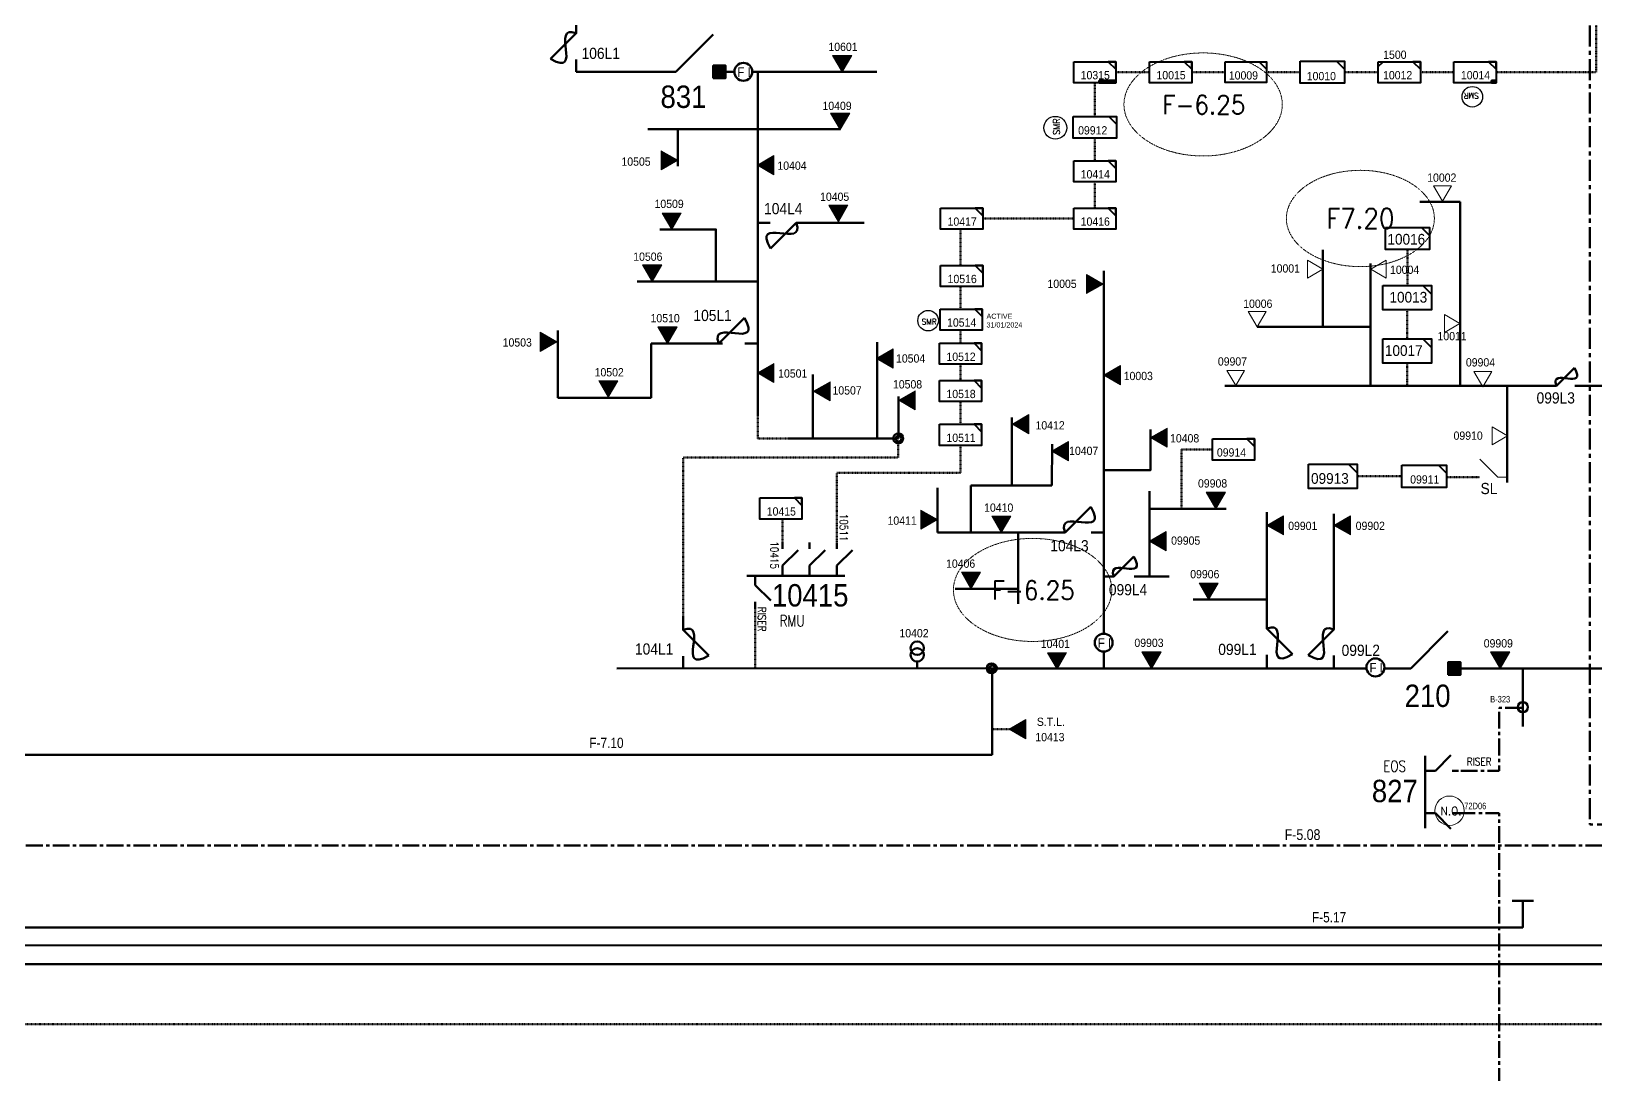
# Model space of a CAD drawing. Header units: metres. Extents: x 65984 to 144644, y -19036 to 23726.
# Drawn here: x 121924 to 122623, y 20076 to 20542 of the extents above; entities that cross this region are included whole.
import ezdxf
from ezdxf.enums import TextEntityAlignment as Align

# ---------------------------------------------------------------- set-up
doc = ezdxf.new("R2010")
doc.units = ezdxf.units.M
doc.header["$MEASUREMENT"] = 0
doc.linetypes.add('( Center )', pattern=[2, 1.25, -0.25, 0.25, -0.25])
doc.linetypes.add('DGN Style 3', pattern=[0.013877, 0, -0.013877])
doc.layers.get('0').update_dxf_attribs({"color": 95, "lineweight": 40})
for name, color, linetype, lineweight in [('ABS', 7, 'Continuous', 40), ('ABS NUMBER', 112, 'Continuous', 30), ('CONTRACTOR NAME', 95, 'Continuous', 40), ('d_eos', 111, 'Continuous', 40), ('d_eos no', 121, 'Continuous', 40), ('d_fco', 5, 'Continuous', 40), ('d_fco text', 95, 'Continuous', 40), ('d_oh branch', 94, 'Continuous', 40), ('d_switch', 95, 'Continuous', 40), ('d_tf', 1, 'Continuous', 40), ('d_tf no', 6, 'Continuous', 40), ('d_tf_200', 1, 'Continuous', 40), ('d_ug cable', 95, 'Continuous', 40), ('d_unit sub', 7, 'Continuous', 40), ('EARTH FAULT INDICATOR', 95, 'Continuous', 40), ('FDR  1  08', 13, 'Continuous', 106), ('FDR  1  16', 234, 'Continuous', 40), ('FDR  5  17', 151, 'Continuous', 106), ('fedr no', 95, 'Continuous', 40), ('Level 37', 7, 'Continuous', 0), ('O H MAIN FEEDER', 4, 'Continuous', 100), ('SW N O', 114, 'Continuous', 30)]:
    doc.layers.add(name, color=color, linetype=linetype, lineweight=lineweight)
doc.styles.add('NASKHF', font='naskhf.shx', dxfattribs={"height": 8})
doc.styles.add('Style-Andalus', font='andlso.ttf')
doc.styles.add('Style-Arial', font='arial.ttf')
doc.styles.add('Style-msdefault', font='msdefault.shx')
doc.styles.add('Style-STANDARD', font='STANDARD.shx')

# ---------------------------------------------------------------- blocks, each defined once
blk = doc.blocks.new('TF_8')
at = {"color": 0, "linetype": 'ByBlock', "lineweight": -2}
blk.add_line((6.3, 4.95), (9.9, 1.35), dxfattribs=at)
blk.add_3dface([(-10.1, 4.95), (9.9, 4.95), (9.9, -5.05), (-10.1, -5.05)], dxfattribs=at)
blk = doc.blocks.new('TRANS_2_3')
at = {"color": 0, "linetype": 'ByBlock', "lineweight": -2, "ltscale": 500, "flags": 128}
blk.add_lwpolyline([(8668600, 4991700), (8668600, -5008300), (9500, -8300)], close=True, dxfattribs=at)
at = {"color": 0, "linetype": 'ByBlock', "lineweight": -2, "ltscale": 500}
blk.add_solid([(8668600, 4991700), (8668600, -5008300), (9500, -8300)], dxfattribs=at)
blk = doc.blocks.new('ABS2_1_1')
at = {"color": 0, "linetype": 'ByBlock', "lineweight": -2, "ltscale": 500}
for q in [(-29900, 43500), (0, 0)]:
    blk.add_line((0, 13600), q, dxfattribs=at)
at = {"color": 0, "linetype": 'ByBlock', "lineweight": -2, "ltscale": 500, "flags": 128}
for points in [[(5000, 43600), (-5000, 43600), (-5000, 53600), (5000, 53600)], [(3791, 49653), (3791, 49653), (3791, 49653)]]:
    blk.add_lwpolyline(points, close=True, dxfattribs=at)
at = {"color": 0, "linetype": 'ByBlock', "lineweight": -2, "ltscale": 500}
for points in [[(5000, 43600), (-5000, 43600), (5000, 53600), (-5000, 53600)], [(3791, 49653), (3791, 49653), (3791, 49653)]]:
    blk.add_solid(points, dxfattribs=at)
blk = doc.blocks.new('FUSE01_1')
at = {"color": 0, "linetype": 'ByBlock', "lineweight": -2, "ltscale": 500}
blk.add_line((0, -8575), (0, -11275), dxfattribs=at)
at = {"color": 0, "linetype": 'ByBlock', "lineweight": -2, "ltscale": 500, "flags": 128}
blk.add_lwpolyline([(0, 25), (0, -2875), (-5600, -8475)], dxfattribs=at)
at = {"color": 0, "linetype": 'ByBlock', "lineweight": -2, "ltscale": 500}
blk.add_open_spline([(-5600, -8475), (1700, -12675), (-5800, -675), (0, -2875)], degree=3, dxfattribs=at)
blk = doc.blocks.new('*U826')
at = {"layer": 'd_fco', "color": 57, "linetype": 'Continuous', "lineweight": 100, "true_color": 0x7d8a21}
blk.add_line((-4.6, 4.21), (-10.13, 4.21), dxfattribs=at)
at = {"layer": 'd_fco', "color": 57, "linetype": 'Continuous', "lineweight": 100, "true_color": 0x7d8a21, "flags": 128}
blk.add_lwpolyline([(13.02, 4.21), (7.07, 4.21), (-4.4, -7.26)], dxfattribs=at)
at = {"layer": 'd_fco', "color": 57, "linetype": 'Continuous', "lineweight": 100, "true_color": 0x7d8a21}
blk.add_open_spline([(-4.4, -7.26), (-13, 7.69), (11.58, -7.67), (7.07, 4.21)], degree=3, dxfattribs=at)
blk = doc.blocks.new('TRANS_2_1')
at = {"color": 0, "linetype": 'Continuous', "lineweight": 0, "ltscale": 500, "flags": 128}
blk.add_lwpolyline([(8668600, 4991700), (8668600, -5008300), (9500, -8300)], close=True, dxfattribs=at)
at = {"color": 0, "linetype": 'Continuous', "lineweight": 0, "ltscale": 500}
blk.add_solid([(8668600, 4991700), (8668600, -5008300), (9500, -8300)], dxfattribs=at)
blk = doc.blocks.new('TFU_1_3')
at = {"color": 0, "linetype": 'ByBlock', "lineweight": -2, "ltscale": 500}
blk.add_line((0, 5000), (0, 0), dxfattribs=at)
for centre in [(0, 15000), (0, 10000)]:
    blk.add_circle(centre, 5000, dxfattribs=at)
blk = doc.blocks.new('*U918')
at = {"layer": 'EARTH FAULT INDICATOR', "color": 251, "linetype": 'Continuous', "lineweight": 100}
blk.add_circle((0.02, 0.13), 4, dxfattribs=at)
at = {"layer": 'EARTH FAULT INDICATOR', "color": 251, "lineweight": 140, "style": 'Style-Andalus', "width": 0.9}
blk.add_text('F I', height=4.234, dxfattribs=at).set_placement((-2.61, 2.11), align=Align.TOP_LEFT)
blk = doc.blocks.new('*U1358')
at = {"layer": 'O H MAIN FEEDER', "color": 3, "lineweight": 13, "ltscale": 0.426762}
blk.add_circle((0, 0), 16.8, dxfattribs=at)
at = {"layer": 'O H MAIN FEEDER', "color": 3, "lineweight": 13, "style": 'Style-STANDARD'}
blk.add_text('N.O.', height=9.6, dxfattribs=at).set_placement((1.7, -0.2), align=Align.MIDDLE_CENTER)
blk = doc.blocks.new('*U1381')
at = {"layer": 'd_fco', "color": 21, "linetype": 'Continuous', "lineweight": 13}
blk.add_line((-4.02, 4.25), (-4.02, 8.12), dxfattribs=at)
at = {"layer": 'd_fco', "color": 21, "linetype": 'Continuous', "lineweight": 13, "flags": 128}
blk.add_lwpolyline([(-4.02, -8.09), (-4.02, -3.93), (4.01, 4.1)], dxfattribs=at)
blk = doc.blocks.new('TRA1_437')
at = {"layer": 'd_tf', "color": 57, "linetype": 'Continuous', "lineweight": 0, "ltscale": 0.000374116, "true_color": 0x7d8a21, "extrusion": (0, 0, -1), "flags": 128}
blk.add_lwpolyline([(-10, -17), (0, 0), (10, -17)], close=True, dxfattribs=at)
blk = doc.blocks.new('TRA1_436')
at = {"layer": 'd_tf', "color": 57, "linetype": 'Continuous', "lineweight": 0, "ltscale": 0.000374116, "true_color": 0x7d8a21, "xscale": 1.000046564039523, "yscale": 1.000046564039523, "zscale": 1.000046564039523, "rotation": 180}
blk.add_blockref('TRA1_437', (0, 0), dxfattribs=at)
blk = doc.blocks.new('*U2251')
at = {"layer": 'd_unit sub', "color": 251, "linetype": 'Continuous', "lineweight": 40, "flags": 128}
blk.add_lwpolyline([(12.19, 1.7), (12.19, 6.09), (7.8, 6.09)], close=True, dxfattribs=at)
at = {"layer": 'd_unit sub', "color": 251, "linetype": 'Continuous', "lineweight": 40, "xscale": 1.219199999999998, "yscale": 1.219199999999998, "zscale": 0.3793376164264414, "rotation": 359.9999999999999}
blk.add_blockref('TF_8', (0.12, 0.06), dxfattribs=at)
blk = doc.blocks.new('*U2278')
at = {"layer": 'd_unit sub', "color": 191, "linetype": 'Continuous', "lineweight": 40, "flags": 128}
blk.add_lwpolyline([(6.41, 5), (10.01, 5), (10.01, 1.4)], close=True, dxfattribs=at)
at = {"layer": 'd_unit sub', "color": 191, "linetype": 'Continuous', "lineweight": 40, "xscale": 0.9996718595973209, "yscale": 0.9996718595973209, "zscale": 0.2295739938627967, "rotation": 359.9999999999999}
blk.add_blockref('TF_8', (0.11, 0.05), dxfattribs=at)
blk = doc.blocks.new('*U2279')
at = {"layer": 'd_unit sub', "color": 191, "linetype": 'Continuous', "lineweight": 40, "flags": 128}
blk.add_lwpolyline([(6.41, 5), (10.01, 5), (10.01, 1.4)], close=True, dxfattribs=at)
at = {"layer": 'd_unit sub', "color": 191, "linetype": 'Continuous', "lineweight": 40, "xscale": 0.9996718595973209, "yscale": 0.9996718595973209, "zscale": 0.2295739938627967, "rotation": 359.9999999999999}
blk.add_blockref('TF_8', (0.11, 0.05), dxfattribs=at)
blk = doc.blocks.new('*U2280')
at = {"layer": 'd_unit sub', "color": 57, "linetype": 'Continuous', "lineweight": 40, "true_color": 0x7d8a21, "flags": 128}
blk.add_lwpolyline([(6.41, 5), (10.01, 5), (10.01, 1.4)], close=True, dxfattribs=at)
at = {"layer": 'd_unit sub', "color": 57, "linetype": 'Continuous', "lineweight": 40, "true_color": 0x7d8a21, "xscale": 0.9996718595973209, "yscale": 0.9996718595973209, "zscale": 0.2295739938627967, "rotation": 359.9999999999999}
blk.add_blockref('TF_8', (0.11, 0.05), dxfattribs=at)
blk = doc.blocks.new('*U2270')
at = {"layer": 'd_unit sub', "color": 2, "linetype": 'Continuous', "lineweight": 40, "flags": 128}
blk.add_lwpolyline([(12.19, 1.7), (12.19, 6.09), (7.8, 6.09)], close=True, dxfattribs=at)
at = {"layer": 'd_unit sub', "color": 2, "linetype": 'Continuous', "lineweight": 40, "xscale": 1.219199999999998, "yscale": 1.219199999999998, "zscale": 0.3793376164264414, "rotation": 359.9999999999999}
blk.add_blockref('TF_8', (0.12, 0.06), dxfattribs=at)
blk = doc.blocks.new('*U2408')
at = {"layer": 'd_tf no', "color": 131, "linetype": 'Continuous', "lineweight": 40, "flags": 128}
blk.add_lwpolyline([(12.19, 1.7), (12.19, 6.09), (7.8, 6.09)], close=True, dxfattribs=at)
at = {"layer": 'd_tf no', "color": 131, "linetype": 'Continuous', "lineweight": 40, "xscale": 1.219199999999998, "yscale": 1.219199999999998, "zscale": 0.3793376164264414, "rotation": 359.9999999999999}
blk.add_blockref('TF_8', (0.12, 0.06), dxfattribs=at)
blk = doc.blocks.new('*U3851')
at = {"layer": 'SW N O', "color": 2}
blk.add_circle((0, 0), 16.8, dxfattribs=at)
at = {"layer": 'SW N O', "color": 240, "insert": (1.7, -1.8), "char_height": 9.6, "attachment_point": 5, "line_spacing_factor": 0.6, "style": 'Style-STANDARD'}
blk.add_mtext('SMR\\P', dxfattribs=at)

msp = doc.modelspace()

# ---------------------------------------------------------------- linework, layer by layer
at = {"layer": 'CONTRACTOR NAME', "color": 251, "lineweight": 211, "ltscale": 0.498271, "flags": 128}
for points in [[(122406.42, 20518.77), (122401, 20518.77), (122401, 20519.76), (122406.42, 20519.76)], [(122408.42, 20518.77), (122406.42, 20518.77), (122406.42, 20519.76), (122408.42, 20519.76)], [(122578.11, 20518.77), (122576.1, 20518.77), (122576.1, 20519.76), (122578.11, 20519.76)]]:
    msp.add_lwpolyline(points, close=True, dxfattribs=at)
at = {"layer": 'd_eos', "color": 251, "linetype": 'Continuous', "lineweight": 211, "ltscale": 0.638341}
for p, q in [((122259.58, 20310.67), (122259.58, 20313.49)), ((122259.58, 20303.22), (122266.59, 20310.02)), ((122271.73, 20310.67), (122271.73, 20313.49)), ((122271.73, 20303.23), (122278.73, 20310.02)), ((122283.87, 20310.67), (122283.87, 20313.49)), ((122283.87, 20303.23), (122290.87, 20310.02)), ((122259.58, 20298.57), (122259.58, 20303.22)), ((122271.73, 20298.58), (122271.73, 20303.23)), ((122283.87, 20298.58), (122283.87, 20303.23)), ((122287.46, 20298.58), (122243.79, 20298.57)), ((122247.44, 20299.09), (122247.44, 20294.44)), ((122247.44, 20294.44), (122254.44, 20287.64)), ((122247.44, 20286.99), (122247.44, 20284.17))]:
    msp.add_line(p, q, dxfattribs=at)
at = {"layer": 'd_eos', "color": 7, "linetype": 'Continuous', "lineweight": 211, "ltscale": 0.638341}
for p, q in [((122546.41, 20218.28), (122546.4, 20185.96)), ((122551.05, 20211.56), (122557.85, 20218.56)), ((122546.4, 20211.56), (122551.05, 20211.56)), ((122558.5, 20211.56), (122561.32, 20211.56)), ((122546.4, 20192.68), (122551.05, 20192.68)), ((122551.05, 20192.68), (122557.85, 20185.68)), ((122558.5, 20192.68), (122561.32, 20192.68))]:
    msp.add_line(p, q, dxfattribs=at)
at = {"layer": 'd_oh branch', "color": 251, "linetype": 'Continuous', "lineweight": 100}
for p, q in [((122246.16, 20523.67), (122301.73, 20523.67)), ((122285.47, 20498.01), (122199.6, 20498.01)), ((122212.94, 20497.99), (122212.91, 20481.53)), ((122271.48, 20456.26), (122296.09, 20456.27)), ((122248.56, 20430.04), (122194.81, 20430.04)), ((122402.97, 20272.77), (122402.97, 20434.74)), ((122159.35, 20378.12), (122159.35, 20408.19)), ((122201.09, 20402.3), (122232.88, 20402.31)), ((122301.83, 20360), (122301.81, 20402.97)), ((122273.19, 20360.35), (122273.16, 20388.53)), ((122311.44, 20359.88), (122311.46, 20378.66)), ((122362.05, 20339), (122362.05, 20369.29)), ((122379.89, 20339.01), (122379.99, 20357.39)), ((122328.79, 20317.97), (122328.77, 20337.96)), ((122343.67, 20338.98), (122379.89, 20339.01)), ((122343.68, 20318.01), (122343.67, 20338.98)), ((122423.49, 20298.35), (122423.47, 20336.4)), ((122423.47, 20328.54), (122457.64, 20328.54)), ((122475.79, 20277.42), (122475.79, 20326.96)), ((122505.68, 20274.7), (122505.68, 20326.34)), ((122328.79, 20317.97), (122379.82, 20317.97)), ((122364.78, 20286.17), (122364.78, 20317.97)), ((122417.59, 20298.35), (122432.24, 20298.36)), ((122364.78, 20292.82), (122336.7, 20292.8)), ((122475.76, 20287.97), (122442.87, 20287.96)), ((122402.97, 20257.22), (122402.97, 20264.77))]:
    msp.add_line(p, q, dxfattribs=at)
at = {"layer": 'd_oh branch', "color": 57, "linetype": 'Continuous', "lineweight": 100, "true_color": 0x7d8a21}
for p, q in [((122561.99, 20465.57), (122544.06, 20465.55)), ((122561.99, 20465.57), (122561.99, 20383.51)), ((122500.7, 20410.11), (122500.7, 20444.14)), ((122522.11, 20383.16), (122522.11, 20438.13)), ((122522.11, 20409.76), (122471.5, 20409.76)), ((122600.83, 20383.51), (122456.99, 20383.51)), ((122583, 20383.36), (122583.02, 20340.28)), ((122632.55, 20383.51), (122617.04, 20383.51))]:
    msp.add_line(p, q, dxfattribs=at)
at = {"layer": 'd_oh branch', "color": 251, "linetype": 'Continuous', "lineweight": 100, "flags": 128}
for points in [[(122229.95, 20430.03), (122229.93, 20453.25), (122204.85, 20453.23)], [(122201.09, 20402.3), (122201.09, 20378.12)], [(122201.09, 20378.12), (122159.35, 20378.12)], [(122423.89, 20363.97), (122423.89, 20345.81), (122402.9, 20345.81)]]:
    msp.add_lwpolyline(points, dxfattribs=at)
at = {"layer": 'd_ug cable', "color": 251, "linetype": 'DGN Style 3', "lineweight": 106}
for p, q in [((122408.42, 20523.48), (122423.42, 20523.48)), ((122442.24, 20523.48), (122457.24, 20523.48)), ((122490.69, 20523.48), (122475.69, 20523.48)), ((122510.47, 20523.48), (122525.47, 20523.48)), ((122544.29, 20523.48), (122559.29, 20523.48)), ((122399.01, 20518.77), (122399.01, 20503.77)), ((122399.01, 20494.04), (122399.01, 20483.92)), ((122399.01, 20474.51), (122399.01, 20462.8)), ((122389.6, 20458.09), (122349.02, 20458.09)), ((122259.58, 20323.97), (122259.58, 20313.49)), ((122247.44, 20284.17), (122247.44, 20257.78))]:
    msp.add_line(p, q, dxfattribs=at)
at = {"layer": 'd_ug cable', "color": 57, "linetype": 'DGN Style 3', "lineweight": 106, "true_color": 0x7d8a21}
for p, q in [((122538.56, 20428.57), (122538.56, 20444.27)), ((122538.36, 20404.48), (122538.36, 20417.36)), ((122538.36, 20393.6), (122538.36, 20383.51)), ((122536.01, 20343.14), (122516.1, 20343.14)), ((122556, 20342.7), (122570.54, 20342.7))]:
    msp.add_line(p, q, dxfattribs=at)
at = {"layer": 'd_ug cable', "color": 251, "linetype": 'DGN Style 3', "lineweight": 106, "flags": 128}
for points in [[(123427.66, 20857.89), (123396.09, 20857.89), (123396.09, 20891.19), (122622.69, 20891.19), (122622.69, 20523.48), (122578.11, 20523.48)], [(122339.11, 20453.39), (122339.11, 20437.18)], [(122339.11, 20427.77), (122339.11, 20417.73)], [(122339.11, 20408.32), (122339.11, 20402.45)], [(122339.11, 20393.04), (122339.11, 20385.84)], [(122339.11, 20376.42), (122339.11, 20366.27)], [(122248.56, 20370.21), (122248.56, 20359.86), (122261.97, 20359.86)], [(122311.26, 20357.74), (122311.26, 20351.43), (122215.24, 20351.43), (122215.24, 20280.39)], [(122339.11, 20356.86), (122339.11, 20344.53), (122283.87, 20344.53), (122283.87, 20313.49)], [(122451.47, 20355.02), (122437.73, 20355.02), (122437.73, 20328.54)], [(122353.23, 20230.13), (122360.8, 20230.13), (122360.8, 20230.13)]]:
    msp.add_lwpolyline(points, dxfattribs=at)
at = {"layer": 'd_unit sub', "color": 251, "linetype": 'Continuous', "lineweight": 40}
msp.add_line((122525.47, 20525.98), (122527.76, 20528.18), dxfattribs=at)
at = {"layer": 'FDR  1  08', "color": 22, "linetype": 'DGN Style 3', "lineweight": 140, "flags": 128}
msp.add_lwpolyline([(123432.83, 20098.38), (118755.64, 20098.38), (118755.64, 20154.68)], dxfattribs=at)
at = {"layer": 'FDR  1  16', "color": 30, "linetype": '( Center )', "lineweight": 106, "ltscale": 7.500037, "flags": 128}
msp.add_lwpolyline([(122619.92, 20829.35), (122619.92, 20187.59), (122674.47, 20187.59)], dxfattribs=at)
at = {"layer": 'FDR  1  16', "color": 251, "linetype": '( Center )', "lineweight": 158, "ltscale": 6, "flags": 128}
msp.add_lwpolyline([(122589.68, 20239.68), (122579.46, 20239.68), (122579.46, 20211.56), (122561.32, 20211.56)], dxfattribs=at)
at = {"layer": 'FDR  1  16', "color": 174, "linetype": '( Center )', "lineweight": 158, "ltscale": 6, "flags": 128}
msp.add_lwpolyline([(122561.32, 20192.68), (122579.46, 20192.68), (122579.46, 19729.31), (117566.68, 19729.31), (117566.68, 19948.41)], dxfattribs=at)
at = {"layer": 'FDR  1  16', "color": 191, "linetype": '( Center )', "lineweight": 158, "ltscale": 6, "flags": 128}
msp.add_lwpolyline([(122673.48, 20178.15), (121471.1, 20178.15)], dxfattribs=at)
at = {"layer": 'FDR  5  17', "color": 215, "linetype": 'Continuous', "lineweight": 40}
msp.add_line((122167.59, 20523.67), (122167.59, 20528.74), dxfattribs=at)
at = {"layer": 'FDR  5  17', "color": 251, "linetype": 'Continuous', "lineweight": 100}
for centre in [(122311.45, 20359.88), (122353.23, 20257.23)]:
    msp.add_circle(centre, 1.31, dxfattribs=at)
at = {"layer": 'fedr no', "color": 251, "linetype": 'DGN Style 3', "lineweight": 13}
for centre in [(122447.35, 20509.09), (122371.25, 20292.3)]:
    msp.add_ellipse(centre, major_axis=(35.33, 0), ratio=0.651175, dxfattribs=at)
at = {"layer": 'fedr no', "color": 82, "linetype": 'DGN Style 3', "lineweight": 13, "true_color": 0x1dc70e}
msp.add_ellipse((122517.52, 20458.17), major_axis=(33.02, 0), ratio=0.651175, dxfattribs=at)
at = {"layer": 'O H MAIN FEEDER', "color": 174, "lineweight": 211, "ltscale": 30}
msp.add_line((122167.59, 20523.67), (122204.95, 20523.67), dxfattribs=at)
at = {"layer": 'O H MAIN FEEDER', "color": 251, "lineweight": 211, "ltscale": 30}
for p, q in [((122234.28, 20523.67), (122238.16, 20523.67)), ((122248.56, 20370.21), (122248.56, 20523.67)), ((122311.45, 20359.86), (122261.97, 20359.86)), ((122185.69, 20257.24), (122353.04, 20257.3)), ((122353.1, 20257.23), (122520.28, 20257.22)), ((122353.23, 20257.23), (122353.23, 20218.72)), ((122528.23, 20257.22), (122533.94, 20257.22)), ((122561.2, 20257.22), (122686.88, 20257.23)), ((122353.23, 20218.72), (121615.04, 20218.72))]:
    msp.add_line(p, q, dxfattribs=at)
at = {"layer": 'O H MAIN FEEDER', "color": 174, "lineweight": 211, "ltscale": 6}
msp.add_line((122585.29, 20153.43), (122594.74, 20153.43), dxfattribs=at)
at = {"layer": 'O H MAIN FEEDER', "color": 95, "lineweight": 211, "ltscale": 30}
msp.add_line((120165.54, 20133.58), (122632.55, 20133.61), dxfattribs=at)
at = {"layer": 'O H MAIN FEEDER', "color": 200, "lineweight": 211, "ltscale": 0.426762}
msp.add_line((123894.79, 20125.13), (118552.79, 20125.13), dxfattribs=at)
at = {"layer": 'O H MAIN FEEDER', "color": 251, "lineweight": 211, "ltscale": 6, "flags": 128}
msp.add_lwpolyline([(122589.98, 20231.37), (122589.98, 20257.23)], dxfattribs=at)
at = {"layer": 'O H MAIN FEEDER', "color": 174, "lineweight": 211, "ltscale": 6, "flags": 128}
msp.add_lwpolyline([(120151.63, 20220.59), (120151.63, 20141.58), (122589.98, 20141.58), (122589.98, 20153.43)], dxfattribs=at)
at = {"layer": 'O H MAIN FEEDER', "color": 251, "lineweight": 211, "ltscale": 0.488306}
for centre in [(122311.26, 20359.95), (122353.04, 20257.3)]:
    msp.add_circle(centre, 2.21, dxfattribs=at)
at = {"layer": 'O H MAIN FEEDER', "color": 251, "ltscale": 0.426762}
msp.add_circle((122590, 20239.94), 2.27, dxfattribs=at)

# ---------------------------------------------------------------- block references
at = {"color": 215, "linetype": 'Continuous', "lineweight": 106, "ltscale": 0.426762, "xscale": 0.00204845887995154, "yscale": 0.00204845887995154, "zscale": 0.00204845887995154, "rotation": 359.9999999999999}
msp.add_blockref('FUSE01_1', (122167.58, 20546.77), dxfattribs=at)
at = {"color": 251, "linetype": 'Continuous', "lineweight": 106, "ltscale": 0.426762, "xscale": 0.00204845887995154, "zscale": 0.00204845887995154}
for p, yscale, rotation in [((122271.66, 20456.19), -0.00204845887995154, 90.00000000000011), ((122225.28, 20402.31), -0.00204845887995154, 270.0000000000001), ((122379.87, 20317.97), -0.00204845887995154, 270.0000000000001), ((122215.24, 20280.34), -0.00204845887995154, 180.0000000000001), ((122475.75, 20280.91), -0.00204845887995154, 180.0000000000001), ((122505.69, 20280.59), 0.00204845887995154, 0.09139652254330437)]:
    msp.add_blockref('FUSE01_1', p, dxfattribs=dict(at, yscale=yscale, rotation=rotation))
at = {"color": 251, "linetype": 'Continuous', "lineweight": 106, "ltscale": 0.361948, "xscale": 0.001581795877861751, "yscale": -0.001581795877861751, "zscale": 0.00204845887995154, "rotation": 270.0000000000001}
msp.add_blockref('FUSE01_1', (122402.98, 20298.35), dxfattribs=at)
at = {"layer": 'ABS', "color": 7, "linetype": 'Continuous', "lineweight": 211, "ltscale": 0.829472, "xscale": 0.000555747191877611, "yscale": 0.000555747191877611, "zscale": 0.0003680335276451397, "rotation": 269.9999999999997}
msp.add_blockref('ABS2_1_1', (122204.48, 20523.67), dxfattribs=at)
at = {"layer": 'ABS', "color": 251, "linetype": 'Continuous', "lineweight": 211, "ltscale": 0.829472, "xscale": 0.000555747191877611, "yscale": 0.000555747191877611, "zscale": 0.0003680335276451397, "rotation": 269.9999999999996}
msp.add_blockref('ABS2_1_1', (122532.44, 20257.22), dxfattribs=at)
at = {"layer": 'd_fco', "color": 57, "linetype": 'Continuous', "lineweight": 100, "true_color": 0x7d8a21, "xscale": 0.7, "yscale": 0.7, "zscale": 0.7, "rotation": 180.0000000006}
msp.add_blockref('*U826', (122609.94, 20386.46), dxfattribs=at)
at = {"layer": 'd_fco', "color": 21, "linetype": 'Continuous', "lineweight": 13, "rotation": 90.00000000000001}
msp.add_blockref('*U1381', (122574.93, 20346.72), dxfattribs=at)
at = {"layer": 'd_tf', "color": 251, "linetype": 'Continuous', "lineweight": 0, "ltscale": 0.000374116, "xscale": 8.535245333131417e-07, "zscale": 8.535245333131417e-07}
for p, yscale, rotation in [((122286.27, 20523.58), 8.535245333131417e-07, 90.00000000000034), ((122285.38, 20497.86), 8.535245333131417e-07, 90.00000000000034), ((122212.92, 20484.13), 8.535245333131417e-07, 180.0000000000004), ((122284.58, 20456.69), 8.535245333131417e-07, 90.00000000000034), ((122210.21, 20453.19), 8.535245333131417e-07, 90.00000000000034), ((122201.47, 20430.04), 8.535245333131417e-07, 90.00000000000034), ((122402.74, 20428.87), 8.535245333131417e-07, 180.0000000000004), ((122158.93, 20403.07), 8.535245333131417e-07, 180.0000000000004), ((122208.31, 20402.33), 8.535245333131417e-07, 90.00000000000034), ((122181.87, 20378.34), 8.535245333131417e-07, 90.00000000000034), ((122362.21, 20366.3), -8.535245333131417e-07, 359.9999999999996), ((122453.01, 20328.54), 8.535245333131417e-07, 90.00000000000038), ((122328.78, 20323.72), 8.535245333131417e-07, 180.0000000000004), ((122357.26, 20317.89), 8.535245333131417e-07, 90.00000000000034), ((122343.72, 20292.8), 8.535245333131417e-07, 90.00000000000034), ((122449.77, 20287.96), 8.535245333131417e-07, 90.00000000000038), ((122382.15, 20256.87), 8.535245333131417e-07, 90.00000000000034), ((122424.31, 20257.23), 8.535245333131417e-07, 90.00000000000038)]:
    msp.add_blockref('TRANS_2_3', p, dxfattribs=dict(at, yscale=yscale, rotation=rotation))
at = {"layer": 'd_tf', "color": 251, "linetype": 'Continuous', "lineweight": 0, "ltscale": 0.000374116, "xscale": 8.535245333131417e-07, "yscale": 8.535245333131417e-07, "zscale": 8.535245333131417e-07}
for p in [(122248.44, 20481.99), (122248.44, 20389.18), (122301.63, 20395.64), (122403.02, 20388.23), (122273.5, 20381.01), (122311.5, 20377.01), (122379.87, 20354.29), (122423.88, 20360.34), (122475.77, 20321.15), (122505.66, 20321.12), (122423.48, 20314.11), (122360.8, 20230.14)]:
    msp.add_blockref('TRANS_2_3', p, dxfattribs=at)
at = {"layer": 'd_tf', "color": 57, "linetype": 'Continuous', "lineweight": 0, "ltscale": 0.000374116, "true_color": 0x7d8a21, "xscale": 0.4, "yscale": 0.4, "zscale": 0.4}
for p, rotation in [((122554.23, 20465.94), 359.9999999999999), ((122500.73, 20435.49), 89.99999999999997), ((122471.49, 20409.77), 359.9999999999999), ((122561.91, 20411.24), 89.99999999999997), ((122461.88, 20383.52), 359.9999999999999), ((122572.12, 20383.04), 359.9999999999999), ((122583.11, 20361.16), 89.99999999999997)]:
    msp.add_blockref('TRA1_436', p, dxfattribs=dict(at, rotation=rotation))
at = {"layer": 'd_tf', "color": 57, "linetype": 'Continuous', "lineweight": 0, "ltscale": 0.000374116, "true_color": 0x7d8a21, "extrusion": (0, 0, -1), "xscale": 0.4, "yscale": 0.4, "zscale": 0.4, "rotation": 90.0000000000001}
msp.add_blockref('TRA1_436', (-122522.19, 20435.58), dxfattribs=at)
at = {"layer": 'd_tf', "color": 251, "linetype": 'Continuous', "lineweight": 0, "ltscale": 0.426762, "xscale": 8.535245333131417e-07, "yscale": 8.535245333131417e-07, "zscale": 8.535245333131417e-07, "rotation": 90.00000000000038}
msp.add_blockref('TRANS_2_1', (122579.9, 20257.23), dxfattribs=at)
at = {"layer": 'd_tf no', "color": 131, "linetype": 'Continuous', "lineweight": 40, "xscale": 0.7718019031651445, "yscale": 0.7718019031651445, "zscale": 0.7718019031651445}
msp.add_blockref('*U2408', (122339.39, 20413.03), dxfattribs=at)
at = {"layer": 'd_tf_200', "color": 251, "linetype": 'Continuous', "lineweight": 53, "xscale": 0.0005998989837658737, "yscale": 0.0005998989837658737, "zscale": 0.0005121147199878851, "rotation": 359.9999999999999}
msp.add_blockref('TFU_1_3', (122319.75, 20257.31), dxfattribs=at)
at = {"layer": 'd_unit sub', "color": 251, "linetype": 'Continuous', "lineweight": 40}
for name, p, xscale, yscale, zscale in [('*U2251', (122399.01, 20523.48), 0.7718019031651445, 0.7718019031651445, 0.7718019031651445), ('*U2251', (122432.83, 20523.48), 0.7718019031651445, 0.7718019031651445, 0.7718019031651445), ('TF_8', (122466.55, 20523.52), 0.9223590187355966, 0.9223590187355966, 0.2927734943000571), ('TF_8', (122500.67, 20523.53), 0.9889991718827609, 0.9889991718827609, 0.2927734943000571), ('*U2251', (122534.88, 20523.48), 0.7718019031651445, 0.7718019031651445, 0.7718019031651445), ('*U2251', (122399.01, 20479.21), 0.7718019031651445, 0.7718019031651445, 0.7718019031651445), ('*U2251', (122339.61, 20458.1), 0.7718019031651445, 0.7718019031651445, 0.7718019031651445), ('*U2251', (122399.01, 20458.1), 0.7718019031651445, 0.7718019031651445, 0.7718019031651445), ('*U2251', (122339.61, 20432.48), 0.7718019031651445, 0.7718019031651445, 0.7718019031651445), ('*U2251', (122339.11, 20397.75), 0.7718019031651445, 0.7718019031651445, 0.7718019031651445), ('*U2251', (122339.11, 20381.13), 0.7718019031651445, 0.7718019031651445, 0.7718019031651445), ('*U2251', (122339.11, 20361.57), 0.7718019031651445, 0.7718019031651445, 0.7718019031651445), ('*U2251', (122460.88, 20355.02), 0.7718019031651445, 0.7718019031651445, 0.7718019031651445), ('*U2251', (122258.91, 20328.68), 0.7718019031651445, 0.7718019031651445, 0.7718019031651445)]:
    msp.add_blockref(name, p, dxfattribs=dict(at, xscale=xscale, yscale=yscale, zscale=zscale))
at = {"layer": 'd_unit sub', "color": 2, "linetype": 'Continuous', "lineweight": 40}
for name, p, xscale, yscale, zscale in [('*U2270', (122568.7, 20523.48), 0.7718019031651445, 0.7718019031651445, 0.7718019031651445), ('TF_8', (122399.11, 20498.96), 0.9729421530040254, 0.9729421530040254, 0.2927734943000571)]:
    msp.add_blockref(name, p, dxfattribs=dict(at, xscale=xscale, yscale=yscale, zscale=zscale))
at = {"layer": 'd_unit sub', "color": 57, "linetype": 'Continuous', "lineweight": 40, "true_color": 0x7d8a21}
for name, p, xscale, yscale, zscale in [('*U2280', (122538.55, 20449.17), 0.9797545646386355, 0.9797545646386355, 0.9797545646386355), ('*U2280', (122538.35, 20422.8), 1.088616182931817, 1.088616182931817, 1.088616182931817), ('*U2280', (122538.35, 20399.04), 1.088616182931817, 1.088616182931817, 1.088616182931817), ('*U2280', (122505.21, 20343.06), 1.088616182931817, 1.088616182931817, 1.088616182931817), ('TF_8', (122546.11, 20343.11), 0.999671859597321, 0.999671859597321, 0.2499179648993302)]:
    msp.add_blockref(name, p, dxfattribs=dict(at, xscale=xscale, yscale=yscale, zscale=zscale))
at = {"layer": 'd_unit sub', "color": 191, "linetype": 'Continuous', "lineweight": 40, "xscale": 1.088616182931817, "yscale": 1.088616182931817, "zscale": 1.088616182931817}
for name, p in [('*U2278', (122538.35, 20422.8)), ('*U2279', (122538.35, 20422.8)), ('*U2278', (122538.35, 20399.04)), ('*U2279', (122538.35, 20399.04)), ('*U2278', (122505.21, 20343.06)), ('*U2279', (122505.21, 20343.06))]:
    msp.add_blockref(name, p, dxfattribs=at)
at = {"layer": 'EARTH FAULT INDICATOR', "color": 251, "linetype": 'Continuous', "lineweight": 100}
for p in [(122242.14, 20523.54), (122402.95, 20268.64), (122524.23, 20257.57)]:
    msp.add_blockref('*U918', p, dxfattribs=at)
at = {"layer": 'O H MAIN FEEDER', "color": 3, "lineweight": 13, "xscale": 0.3905465015421491, "yscale": 0.3905465015421491, "zscale": 0.3905465015421491}
msp.add_blockref('*U1358', (122557.34, 20193.72), dxfattribs=at)
at = {"layer": 'SW N O', "color": 240}
for p, xscale, yscale, zscale, rotation in [((122567.47, 20512.5), 0.27322590511853, 0.27322590511853, 0.27322590511853, 180), ((122381.4, 20498.66), 0.3035843390205888, 0.3035843390205888, 0.3035843390205888, 89.99999999999997), ((122324.63, 20412.56), 0.27322590511853, 0.27322590511853, 0.27322590511853, 359.9999999999999)]:
    msp.add_blockref('*U3851', p, dxfattribs=dict(at, xscale=xscale, yscale=yscale, zscale=zscale, rotation=rotation))

# ---------------------------------------------------------------- texts
at = {"layer": 'ABS NUMBER', "color": 7, "lineweight": 140, "style": 'Style-Arial', "width": 0.88}
msp.add_text('831', height=10, dxfattribs=at).set_placement((122205.19, 20517.53), align=Align.TOP_LEFT)
at = {"layer": 'ABS NUMBER', "color": 251, "lineweight": 140, "style": 'Style-Arial', "width": 0.88}
msp.add_text('210', height=10, dxfattribs=at).set_placement((122547.53, 20245.04), align=Align.MIDDLE_CENTER)
at = {"layer": 'CONTRACTOR NAME', "color": 251, "lineweight": 211, "style": 'Style-msdefault', "width": 0.945946}
for s, height, p in [('2017.01.01', 0.683, (122401.23, 20519.62)), ('KIC', 0.572, (122406.76, 20519.56)), ('KIC', 0.713, (122576.45, 20519.63))]:
    msp.add_text(s, height=height, dxfattribs=at).set_placement(p, align=Align.TOP_LEFT)
at = {"layer": 'd_eos no', "color": 251, "linetype": 'Continuous', "lineweight": 140, "style": 'Style-Arial', "width": 0.88}
msp.add_text('10415', height=10, dxfattribs=at).set_placement((122254.9, 20294.9), align=Align.TOP_LEFT)
at = {"layer": 'd_fco text', "color": 215, "linetype": 'Continuous', "lineweight": 70, "style": 'Style-msdefault', "width": 0.92}
msp.add_text('106L1', height=5, dxfattribs=at).set_placement((122169.97, 20534.41), align=Align.TOP_LEFT)
at = {"layer": 'd_fco text', "color": 251, "linetype": 'Continuous', "lineweight": 70, "style": 'Style-msdefault', "width": 0.92}
for s, p in [('104L4', (122251.42, 20465.07)), ('105L1', (122219.89, 20417.37)), ('104L3', (122379.17, 20314.55)), ('099L4', (122405.29, 20294.91)), ('104L1', (122193.8, 20268.43)), ('099L1', (122454.11, 20268.26))]:
    msp.add_text(s, height=5, dxfattribs=at).set_placement(p, align=Align.TOP_LEFT)
at = {"layer": 'd_fco text', "color": 57, "linetype": 'Continuous', "lineweight": 70, "true_color": 0x7d8a21, "style": 'Style-msdefault', "width": 0.92}
for s, p in [('099L3', (122596.16, 20380.55)), ('SL', (122571.16, 20340.1))]:
    msp.add_text(s, height=5, dxfattribs=at).set_placement(p, align=Align.TOP_LEFT)
at = {"layer": 'd_fco text', "color": 251, "linetype": 'Continuous', "lineweight": 70, "style": 'Style-msdefault', "width": 0.92}
msp.add_text('099L2', height=5, rotation=0.0914, dxfattribs=at).set_placement((122509.16, 20262.84))
at = {"layer": 'd_switch', "color": 251, "linetype": 'Continuous', "lineweight": 30, "style": 'Style-msdefault', "width": 0.857143}
for s, height, p in [('B-323', 2.92, (122575.46, 20244.98)), ('F-7.10', 4.607, (122173.44, 20226.31))]:
    msp.add_text(s, height=height, dxfattribs=at).set_placement(p, align=Align.TOP_LEFT)
at = {"layer": 'd_switch', "color": 2, "linetype": 'Continuous', "lineweight": 30, "style": 'Style-msdefault', "width": 0.857143}
msp.add_text('72D06', height=2.92, dxfattribs=at).set_placement((122563.87, 20197.29), align=Align.TOP_LEFT)
at = {"layer": 'd_switch', "color": 191, "linetype": 'Continuous', "lineweight": 30, "style": 'Style-msdefault', "width": 0.857143}
msp.add_text('F-5.08', height=4.814, dxfattribs=at).set_placement((122483.75, 20185.45), align=Align.TOP_LEFT)
at = {"layer": 'd_switch', "color": 55, "linetype": 'Continuous', "lineweight": 30, "style": 'Style-msdefault', "width": 0.857143}
msp.add_text('F-5.17', height=4.607, dxfattribs=at).set_placement((122495.93, 20148.46), align=Align.TOP_LEFT)
at = {"layer": 'd_tf no', "color": 251, "linetype": 'Continuous', "lineweight": 40, "style": 'Style-msdefault', "width": 0.945946}
for s, p in [('10601', (122280.14, 20536.65)), ('1500', (122527.71, 20533.14)), ('10315', (122392.71, 20524.01)), ('10015', (122426.53, 20524.01)), ('10009', (122458.83, 20523.9)), ('10010', (122493.6, 20523.59)), ('10012', (122527.65, 20524)), ('10409', (122277.49, 20510.31)), ('10505', (122187.77, 20485.42)), ('10404', (122257.36, 20483.6)), ('10414', (122392.71, 20479.75)), ('10509', (122202.53, 20466.54)), ('10405', (122276.4, 20469.73)), ('10417', (122333.31, 20458.63)), ('10416', (122392.71, 20458.63)), ('10506', (122193.03, 20442.97)), ('10516', (122333.31, 20433.01)), ('10005', (122377.89, 20430.85)), ('10510', (122200.75, 20415.5)), ('10503', (122134.76, 20404.66)), ('10504', (122310.3, 20397.51)), ('10512', (122332.81, 20398.28)), ('10502', (122175.79, 20391.35)), ('10501', (122257.7, 20390.8)), ('10003', (122411.91, 20389.7)), ('10507', (122281.96, 20383.25)), ('10508', (122308.93, 20385.97)), ('10518', (122332.81, 20381.66)), ('10511', (122332.81, 20362.1)), ('10408', (122432.59, 20361.86)), ('10407', (122387.54, 20356.27)), ('09914', (122453.5, 20355.56)), ('09908', (122445.06, 20341.73)), ('10410', (122349.61, 20330.91)), ('10415', (122252.61, 20329.21)), ('10411', (122306.51, 20325.1)), ('09901', (122485.31, 20322.76)), ('09902', (122515.44, 20322.78)), ('09905', (122433.06, 20316.19)), ('10406', (122332.62, 20305.89)), ('09906', (122441.59, 20301.2)), ('10402', (122311.82, 20274.82)), ('10401', (122374.91, 20270.06)), ('09903', (122416.68, 20270.54)), ('09909', (122572.58, 20270.31)), ('S.T.L.', (122373.15, 20235.29)), ('10413', (122372.47, 20228.43))]:
    msp.add_text(s, height=3.7, dxfattribs=at).set_placement(p, align=Align.TOP_LEFT)
at = {"layer": 'd_tf no', "color": 2, "linetype": 'Continuous', "lineweight": 40, "style": 'Style-msdefault', "width": 0.945946}
for s, p in [('10014', (122562.4, 20524.01)), ('09912', (122391.56, 20499.38))]:
    msp.add_text(s, height=3.7, dxfattribs=at).set_placement(p, align=Align.TOP_LEFT)
at = {"layer": 'd_tf no', "color": 57, "linetype": 'Continuous', "lineweight": 40, "true_color": 0x7d8a21, "style": 'Style-msdefault', "width": 0.945946}
for s, height, p in [('10002', 3.7, (122547.35, 20478.26)), ('10016', 4.787, (122529.61, 20451.28)), ('10001', 3.7, (122477.56, 20437.7)), ('10004', 3.7, (122530.76, 20437.12)), ('10006', 3.7, (122465.24, 20421.95)), ('10013', 4.787, (122530.52, 20425.4)), ('10011', 3.7, (122551.95, 20407.49)), ('10017', 4.787, (122528.47, 20401.57)), ('09907', 3.7, (122453.93, 20396.18)), ('09904', 3.7, (122564.62, 20395.78)), ('09910', 3.7, (122559.11, 20363.05)), ('09911', 3.7, (122539.75, 20343.49))]:
    msp.add_text(s, height=height, dxfattribs=at).set_placement(p, align=Align.TOP_LEFT)
at = {"layer": 'd_tf no', "color": 131, "linetype": 'Continuous', "lineweight": 40, "style": 'Style-msdefault', "width": 0.945946}
msp.add_text('10514', height=3.7, dxfattribs=at).set_placement((122333.09, 20413.56), align=Align.TOP_LEFT)
at = {"layer": 'd_tf no', "color": 251, "linetype": 'Continuous', "lineweight": 40, "style": 'Style-msdefault', "width": 0.945946}
msp.add_text('10412', height=3.7, dxfattribs=at).set_placement((122385.57, 20367.65), align=Align.TOP_RIGHT)
at = {"layer": 'd_tf no', "color": 131, "linetype": 'Continuous', "lineweight": 40, "insert": (122350.69, 20415.68), "char_height": 2.3225, "attachment_point": 1, "style": 'NASKHF'}
msp.add_mtext('\\Fmsdefault;\\H1x;\\W0.945946;ACTIVE\\P31/01/2024', dxfattribs=at)
at = {"layer": 'd_unit sub', "color": 57, "linetype": 'Continuous', "lineweight": 40, "true_color": 0x7d8a21, "style": 'Style-msdefault', "width": 0.945946}
msp.add_text('09913', height=4.787, dxfattribs=at).set_placement((122495.51, 20344.47), align=Align.TOP_LEFT)
at = {"layer": 'fedr no', "color": 251, "linetype": 'Continuous', "lineweight": 40, "char_height": 8.326, "attachment_point": 5, "style": 'Style-STANDARD'}
for insert in [(122447.67, 20508.95), (122371.57, 20292.16)]:
    msp.add_mtext('F-6.25', dxfattribs=dict(at, insert=insert))
at = {"layer": 'fedr no', "color": 6, "linetype": 'Continuous', "lineweight": 40, "insert": (122517.52, 20458.17), "char_height": 8.852, "attachment_point": 5, "style": 'Style-STANDARD'}
msp.add_mtext('F7.20', dxfattribs=at)
at = {"layer": 'Level 37', "color": 251, "linetype": 'Continuous', "lineweight": 53, "style": 'Style-STANDARD', "width": 0.909091}
for s, p in [('10511', (122288.74, 20326.34)), ('10415', (122257.78, 20314.02)), ('RISER', (122252.18, 20284.78))]:
    msp.add_text(s, height=3.489, rotation=270, dxfattribs=at).set_placement(p, align=Align.TOP_LEFT)
at = {"layer": 'Level 37', "color": 251, "linetype": 'Continuous', "lineweight": 53, "style": 'Style-STANDARD', "width": 0.854701}
msp.add_text('RMU', height=4.993, dxfattribs=at).set_placement((122263.94, 20278.53), align=Align.MIDDLE_CENTER)
at = {"layer": 'Level 37', "color": 7, "linetype": 'Continuous', "lineweight": 53, "style": 'Style-STANDARD', "width": 0.854701}
msp.add_text('EOS', height=4.993, dxfattribs=at).set_placement((122532.8, 20213.57), align=Align.MIDDLE_CENTER)
at = {"layer": 'Level 37', "color": 7, "linetype": 'Continuous', "lineweight": 53, "style": 'Style-STANDARD', "width": 0.909091}
msp.add_text('RISER', height=3.489, dxfattribs=at).set_placement((122576.03, 20217.4), align=Align.TOP_RIGHT)
at = {"layer": 'Level 37', "color": 7, "linetype": 'Continuous', "lineweight": 120, "style": 'Style-Arial', "width": 0.88}
msp.add_text('827', height=10, dxfattribs=at).set_placement((122543.16, 20207.53), align=Align.TOP_RIGHT)

doc.saveas('drawing.dxf')
